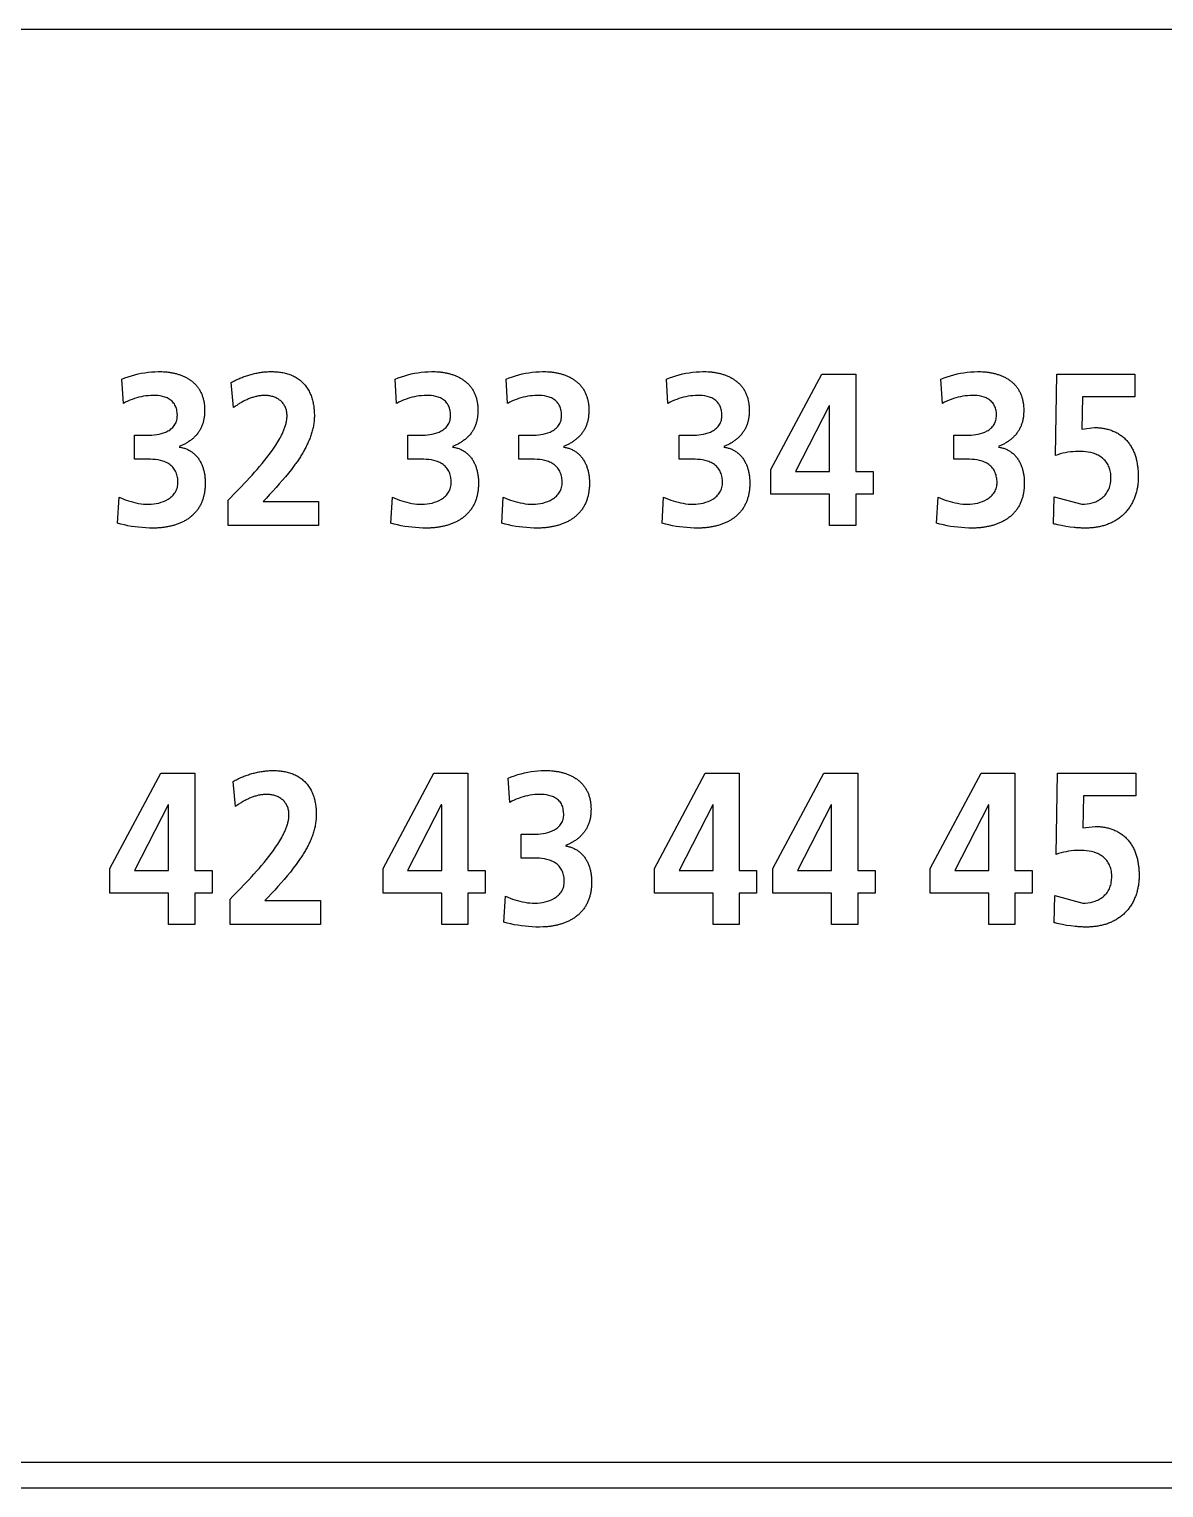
# Model space of a CAD drawing. Extents: x 147 to 432, y 261 to 358.
# Drawn here: x 291.88 to 305.38, y 318.83 to 336.18 of the extents above; entities that cross this region are included whole.
import ezdxf

# ---------------------------------------------------------------- set-up
doc = ezdxf.new("R2010")
doc.units = 0
doc.header["$MEASUREMENT"] = 0
doc.layers.get('0').update_dxf_attribs({"linetype": 'CONTINUOUS'})

msp = doc.modelspace()

# ---------------------------------------------------------------- linework, layer by layer
at = {"color": 7, "linetype": 'Continuous'}
for p, q in [((292.99683, 331.72496), (292.97822, 332.01383)), ((294.307, 331.67604), (294.2815, 331.97508)), ((296.24934, 331.72496), (296.23074, 332.01383)), ((297.56985, 331.72496), (297.55124, 332.01383)), ((299.47843, 331.72496), (299.45983, 332.01383)), ((300.7042, 330.93862), (301.3095, 332.07309)), ((301.3095, 332.07309), (301.71326, 332.07309)), ((301.71326, 332.07309), (301.71326, 330.91536)), ((302.74541, 331.72496), (302.72716, 332.01383)), ((304.09004, 331.10622), (304.10623, 332.07309)), ((304.10623, 332.07309), (305.03675, 332.07309)), ((305.03675, 332.07309), (305.03675, 331.80489)), ((304.4125, 331.80489), (304.40561, 331.42076)), ((305.03675, 331.80489), (304.4125, 331.80489)), ((301.39769, 331.69671), (300.99634, 330.91536)), ((301.40252, 331.69671), (301.39769, 331.69671)), ((301.40252, 330.91536), (301.40252, 331.69671)), ((304.40561, 331.42076), (304.55409, 331.43885)), ((293.13119, 331.0623), (293.13119, 331.346)), ((293.13119, 331.346), (293.27967, 331.346)), ((296.38405, 331.0623), (296.38405, 331.346)), ((296.38405, 331.346), (296.53253, 331.346)), ((297.70421, 331.0623), (297.70421, 331.346)), ((297.70421, 331.346), (297.85269, 331.346)), ((299.61279, 331.0623), (299.61279, 331.346)), ((299.61279, 331.346), (299.76127, 331.346)), ((302.88012, 331.0623), (302.88012, 331.346)), ((302.88012, 331.346), (303.0286, 331.346)), ((293.28897, 331.0623), (293.13119, 331.0623)), ((296.54149, 331.0623), (296.38405, 331.0623)), ((297.86199, 331.0623), (297.70421, 331.0623)), ((299.77057, 331.0623), (299.61279, 331.0623)), ((303.0379, 331.0623), (302.88012, 331.0623)), ((300.7042, 330.64716), (300.7042, 330.93862)), ((300.99634, 330.91536), (301.40252, 330.91536)), ((301.71326, 330.91536), (301.91963, 330.91536)), ((301.91963, 330.91536), (301.91963, 330.64716)), ((292.92724, 330.30179), (292.94584, 330.60858)), ((294.24464, 330.27337), (294.24464, 330.57499)), ((294.65978, 330.55707), (295.32089, 330.55707)), ((295.32089, 330.55707), (295.32089, 330.27337)), ((296.17975, 330.30179), (296.19836, 330.60858)), ((297.49991, 330.30179), (297.51852, 330.60858)), ((299.40884, 330.30179), (299.4271, 330.60858)), ((301.40252, 330.64716), (300.7042, 330.64716)), ((301.40252, 330.27337), (301.40252, 330.64716)), ((301.71326, 330.64716), (301.71326, 330.27337)), ((301.91963, 330.64716), (301.71326, 330.64716)), ((302.67582, 330.30179), (302.69443, 330.60858)), ((304.06695, 330.29404), (304.07384, 330.61633)), ((304.07384, 330.61633), (304.40561, 330.52607)), ((295.32089, 330.27337), (294.24464, 330.27337)), ((301.71326, 330.27337), (301.40252, 330.27337)), ((292.83698, 326.19317), (293.44262, 327.32764)), ((293.44262, 327.32764), (293.84639, 327.32764)), ((293.84639, 327.32764), (293.84639, 326.16992)), ((296.08708, 326.19317), (296.69273, 327.32764)), ((296.69273, 327.32764), (297.09615, 327.32764)), ((297.09615, 327.32764), (297.09615, 326.16992)), ((297.595, 326.97951), (297.57639, 327.26839)), ((299.31754, 326.19317), (299.92319, 327.32764)), ((299.92319, 327.32764), (300.32696, 327.32764)), ((300.32696, 327.32764), (300.32696, 326.16992)), ((300.72797, 326.19317), (301.33327, 327.32764)), ((301.33327, 327.32764), (301.73704, 327.32764)), ((301.73704, 327.32764), (301.73704, 326.16992)), ((302.599, 326.19317), (303.20465, 327.32764)), ((303.20465, 327.32764), (303.60807, 327.32764)), ((303.60807, 327.32764), (303.60807, 326.16992)), ((304.09968, 326.36078), (304.11622, 327.32764)), ((304.11622, 327.32764), (305.04639, 327.32764)), ((305.04639, 327.32764), (305.04639, 327.05944)), ((294.33008, 326.93059), (294.30424, 327.22963)), ((304.42249, 327.05944), (304.41525, 326.67531)), ((305.04639, 327.05944), (304.42249, 327.05944)), ((293.53082, 326.95127), (293.12946, 326.16992)), ((293.53564, 326.95127), (293.53082, 326.95127)), ((293.53564, 326.16992), (293.53564, 326.95127)), ((296.78058, 326.95127), (296.37922, 326.16992)), ((296.7854, 326.95127), (296.78058, 326.95127)), ((296.7854, 326.16992), (296.7854, 326.95127)), ((300.01139, 326.95127), (299.61003, 326.16992)), ((300.01587, 326.95127), (300.01139, 326.95127)), ((300.01587, 326.16992), (300.01587, 326.95127)), ((301.42146, 326.95127), (301.02011, 326.16992)), ((301.42629, 326.95127), (301.42146, 326.95127)), ((301.42629, 326.16992), (301.42629, 326.95127)), ((303.2925, 326.95127), (302.89114, 326.16992)), ((303.29732, 326.95127), (303.2925, 326.95127)), ((303.29732, 326.16992), (303.29732, 326.95127)), ((297.7297, 326.31685), (297.7297, 326.60055)), ((297.7297, 326.60055), (297.87818, 326.60055)), ((304.41525, 326.67531), (304.56374, 326.6934)), ((292.83698, 325.90172), (292.83698, 326.19317)), ((296.08708, 325.90172), (296.08708, 326.19317)), ((297.88749, 326.31685), (297.7297, 326.31685)), ((299.31754, 325.90172), (299.31754, 326.19317)), ((300.72797, 325.90172), (300.72797, 326.19317)), ((302.599, 325.90172), (302.599, 326.19317)), ((293.12946, 326.16992), (293.53564, 326.16992)), ((293.84639, 326.16992), (294.05275, 326.16992)), ((294.05275, 326.16992), (294.05275, 325.90172)), ((296.37922, 326.16992), (296.7854, 326.16992)), ((297.09615, 326.16992), (297.30285, 326.16992)), ((297.30285, 326.16992), (297.30285, 325.90172)), ((299.61003, 326.16992), (300.01587, 326.16992)), ((300.32696, 326.16992), (300.53332, 326.16992)), ((300.53332, 326.16992), (300.53332, 325.90172)), ((301.02011, 326.16992), (301.42629, 326.16992)), ((301.73704, 326.16992), (301.9434, 326.16992)), ((301.9434, 326.16992), (301.9434, 325.90172)), ((302.89114, 326.16992), (303.29732, 326.16992)), ((303.60807, 326.16992), (303.81477, 326.16992)), ((303.81477, 326.16992), (303.81477, 325.90172)), ((293.53564, 325.90172), (292.83698, 325.90172)), ((293.53564, 325.52792), (293.53564, 325.90172)), ((293.84639, 325.90172), (293.84639, 325.52792)), ((294.05275, 325.90172), (293.84639, 325.90172)), ((296.7854, 325.90172), (296.08708, 325.90172)), ((296.7854, 325.52792), (296.7854, 325.90172)), ((297.09615, 325.90172), (297.09615, 325.52792)), ((297.30285, 325.90172), (297.09615, 325.90172)), ((297.52541, 325.55635), (297.54401, 325.86313)), ((300.01587, 325.90172), (299.31754, 325.90172)), ((300.01587, 325.52792), (300.01587, 325.90172)), ((300.32696, 325.90172), (300.32696, 325.52792)), ((300.53332, 325.90172), (300.32696, 325.90172)), ((301.42629, 325.90172), (300.72797, 325.90172)), ((301.42629, 325.52792), (301.42629, 325.90172)), ((301.9434, 325.90172), (301.73704, 325.90172)), ((301.73704, 325.90172), (301.73704, 325.52792)), ((303.29732, 325.90172), (302.599, 325.90172)), ((303.29732, 325.52792), (303.29732, 325.90172)), ((303.81477, 325.90172), (303.60807, 325.90172)), ((303.60807, 325.90172), (303.60807, 325.52792)), ((304.0766, 325.54859), (304.08349, 325.87088)), ((304.08349, 325.87088), (304.41525, 325.78062)), ((294.26738, 325.52792), (294.26738, 325.82954)), ((294.68251, 325.81163), (295.34363, 325.81163)), ((295.34363, 325.81163), (295.34363, 325.52792)), ((293.84639, 325.52792), (293.53564, 325.52792)), ((295.34363, 325.52792), (294.26738, 325.52792)), ((297.09615, 325.52792), (296.7854, 325.52792)), ((300.32696, 325.52792), (300.01587, 325.52792)), ((301.73704, 325.52792), (301.42629, 325.52792)), ((303.60807, 325.52792), (303.29732, 325.52792)), ((311.80602, 319.12642), (257.50511, 319.12642)), ((257.50511, 318.8267), (311.80602, 318.8267))]:
    msp.add_line(p, q, dxfattribs=at)
msp.add_lwpolyline([(249.95553, 336.17723), (431.90553, 336.17723)], dxfattribs=at)
for points in [[(292.97822, 332.01383), (293.015741, 332.029279), (293.053858, 332.043198), (293.092489, 332.055616), (293.131562, 332.066567), (293.171011, 332.076075), (293.210358, 332.084087), (293.250379, 332.090792), (293.290607, 332.096117), (293.331832, 332.100143), (293.372329, 332.102717), (293.412887, 332.103997), (293.453463, 332.103714, -0.012408), (293.493983, 332.10154, -0.013231), (293.534332, 332.097275, -0.013445), (293.574399, 332.090865, -0.014447), (293.614046, 332.082241, -0.015793), (293.653241, 332.071197, -0.017305), (293.691479, 332.057638, -0.018999), (293.728633, 332.041342, -0.020962), (293.764366, 332.022135, -0.022912), (293.798274, 331.999869, -0.024739), (293.829911, 331.974481, -0.02618), (293.858789, 331.945999, -0.026947), (293.884487, 331.914617, -0.027055), (293.906628, 331.880637, -0.026082), (293.925047, 331.844496, -0.02487), (293.939677, 331.806667, -0.022672), (293.950653, 331.767614, -0.020672), (293.95821, 331.727754, -0.018554), (293.962619, 331.687428, -0.01648), (293.964196, 331.646883, -0.016177), (293.963177, 331.60631, -0.018462), (293.959354, 331.56592, -0.020763), (293.952379, 331.525956, -0.023122), (293.941926, 331.486759, -0.025118), (293.927749, 331.448753, -0.026386), (293.909728, 331.412413, -0.026912), (293.88793, 331.378207, -0.026793), (293.862139, 331.345973, -0.02467), (293.833674, 331.317072, -0.022364), (293.802613, 331.290978, -0.019883), (293.769458, 331.267595, -0.017287), (293.734655, 331.246744, -0.013999), (293.698612, 331.228104, -0.013788), (293.66277, 331.21199)], [(294.2815, 331.97508, -0.014042), (294.331673, 332.001512, -0.013954), (294.383251, 332.02509, -0.013889), (294.436059, 332.045764, -0.013947), (294.489935, 332.063468, -0.014119), (294.544719, 332.078124, -0.014406), (294.600249, 332.089634, -0.014815), (294.656356, 332.097883, -0.015115), (294.712242, 332.102705, -0.016211), (294.768931, 332.104055, -0.018525), (294.825576, 332.101491, -0.021445), (294.881833, 332.094413, -0.024598), (294.937197, 332.082199, -0.027951), (294.990969, 332.06425, -0.031383), (295.042228, 332.040058, -0.034238), (295.089877, 332.009375, -0.03556), (295.132782, 331.972352, -0.03535), (295.169986, 331.929603, -0.033703), (295.200937, 331.882127, -0.030529), (295.225561, 331.831071, -0.027162), (295.244143, 331.777511, -0.023586), (295.25719, 331.722341, -0.019453), (295.265452, 331.666242, -0.018592), (295.269492, 331.609683, -0.019077), (295.269266, 331.552979, -0.019874), (295.264632, 331.496458, -0.020678), (295.255428, 331.440513, -0.018641), (295.241835, 331.385466, -0.016311), (295.22443, 331.33149, -0.014628), (295.203726, 331.278692, -0.013072), (295.180131, 331.227121, -0.01159), (295.154024, 331.176776, -0.010139), (295.125752, 331.127609, -0.008926), (295.095631, 331.079553, -0.007785), (295.064058, 331.032731, -0.006831), (295.03099, 330.986652), (294.996755, 330.941433), (294.961529, 330.89698), (294.925469, 330.853202), (294.888715, 330.810004), (294.851391, 330.767297), (294.813604, 330.725), (294.77548, 330.683006), (294.73718, 330.641173), (294.698818, 330.599395), (294.65978, 330.55707)], [(296.23074, 332.01383), (296.268261, 332.02928), (296.306378, 332.043198), (296.34501, 332.055617), (296.384083, 332.066568), (296.423532, 332.076076), (296.462873, 332.084088), (296.502894, 332.090793), (296.543122, 332.096118), (296.584343, 332.100143), (296.62484, 332.102717), (296.665398, 332.103997), (296.705975, 332.103714, -0.012407), (296.746493, 332.10154, -0.013231), (296.786843, 332.097275, -0.013445), (296.826909, 332.090866, -0.014446), (296.866557, 332.082241, -0.015793), (296.905753, 332.071198, -0.017304), (296.943992, 332.057638, -0.018998), (296.981146, 332.041342, -0.020961), (297.016879, 332.022136, -0.022912), (297.050788, 331.999871, -0.024738), (297.082425, 331.974483, -0.026179), (297.111303, 331.946002, -0.026947), (297.137003, 331.91462, -0.027056), (297.159145, 331.88064, -0.026082), (297.177565, 331.844499, -0.02487), (297.192195, 331.806671, -0.022673), (297.203172, 331.767618, -0.020673), (297.210729, 331.727758, -0.018554), (297.215139, 331.687431, -0.016481), (297.216716, 331.646887, -0.016177), (297.215697, 331.606314, -0.018462), (297.211874, 331.565924, -0.020763), (297.2049, 331.525959, -0.023122), (297.194447, 331.486762, -0.025118), (297.18027, 331.448756, -0.026387), (297.162249, 331.412416, -0.026913), (297.14045, 331.378209, -0.026795), (297.114658, 331.345974, -0.02467), (297.086193, 331.317073, -0.022365), (297.055131, 331.290979, -0.019883), (297.021975, 331.267596, -0.017287), (296.987171, 331.246746, -0.013999), (296.951129, 331.228106, -0.01379), (296.91528, 331.21199)], [(297.55124, 332.01383), (297.588766, 332.029281), (297.626887, 332.043201), (297.665523, 332.05562), (297.7046, 332.066571), (297.744054, 332.07608), (297.78338, 332.084088), (297.823406, 332.090793), (297.863638, 332.096119), (297.904852, 332.100143), (297.945353, 332.102717), (297.985916, 332.103997), (298.026497, 332.103714, -0.012404), (298.067003, 332.10154, -0.013233), (298.107357, 332.097275, -0.013447), (298.147428, 332.090864, -0.014449), (298.18708, 332.082238, -0.015789), (298.226263, 332.071197, -0.017307), (298.264506, 332.057635, -0.019002), (298.301663, 332.041337, -0.020965), (298.3374, 332.022127, -0.022916), (298.371311, 331.999857, -0.024743), (298.40295, 331.974465, -0.026183), (298.431829, 331.945977, -0.026951), (298.457528, 331.914589, -0.027057), (298.479668, 331.880603, -0.026085), (298.498085, 331.844456, -0.024871), (298.512712, 331.806621, -0.02267), (298.523685, 331.767562, -0.020668), (298.531239, 331.727698, -0.018556), (298.535644, 331.687366, -0.01649), (298.537216, 331.646817, -0.016205), (298.53619, 331.606239, -0.018509), (298.532352, 331.565846, -0.020811), (298.525355, 331.525881, -0.02316), (298.514873, 331.486687, -0.025146), (298.500663, 331.448689, -0.026397), (298.482606, 331.412362, -0.026903), (298.460774, 331.378171, -0.026745), (298.434975, 331.345981, -0.024633), (298.406489, 331.317095, -0.022324), (298.375411, 331.291013, -0.019843), (298.342245, 331.267638, -0.017253), (298.307434, 331.246791, -0.013972), (298.271386, 331.228151, -0.013792), (298.23544, 331.21199)], [(299.45983, 332.01383), (299.497357, 332.029282), (299.535479, 332.043202), (299.574116, 332.055622), (299.613195, 332.066573), (299.65265, 332.076083), (299.691966, 332.084088), (299.731993, 332.090794), (299.772226, 332.096119), (299.813433, 332.100143), (299.853936, 332.102717), (299.8945, 332.103997), (299.935082, 332.103714, -0.012402), (299.975583, 332.10154, -0.013233), (300.015938, 332.097274, -0.013447), (300.05601, 332.090863, -0.01445), (300.095664, 332.082237, -0.015788), (300.134844, 332.071197, -0.017308), (300.173088, 332.057634, -0.019002), (300.210246, 332.041335, -0.020966), (300.245984, 332.022125, -0.022917), (300.279896, 331.999853, -0.024744), (300.311535, 331.97446, -0.026184), (300.340415, 331.945971, -0.026952), (300.366114, 331.914581, -0.027058), (300.388254, 331.880593, -0.026085), (300.40667, 331.844444, -0.02487), (300.421297, 331.806608, -0.022672), (300.432269, 331.767547, -0.020672), (300.439821, 331.727681, -0.018552), (300.444225, 331.687347, -0.016479), (300.445796, 331.646797, -0.016185), (300.444771, 331.606218, -0.018474), (300.44094, 331.565823, -0.02078), (300.433955, 331.525855, -0.023143), (300.423488, 331.486655, -0.025143), (300.409293, 331.448649, -0.026411), (300.391251, 331.412313, -0.026933), (300.36943, 331.378115, -0.02674), (300.343687, 331.345976, -0.024684), (300.315205, 331.317084, -0.022373), (300.284127, 331.291001, -0.019886), (300.250954, 331.267632, -0.017288), (300.216135, 331.246797, -0.013997), (300.180077, 331.228173, -0.013852), (300.14402, 331.21199)], [(302.72716, 332.01383), (302.764685, 332.029281), (302.802806, 332.043201), (302.841442, 332.05562), (302.880519, 332.066572), (302.919972, 332.076081), (302.959295, 332.084088), (302.99932, 332.090794), (303.039553, 332.096119), (303.080763, 332.100143), (303.121264, 332.102717), (303.161827, 332.103997), (303.202407, 332.103714, -0.012404), (303.242913, 332.10154, -0.013232), (303.283267, 332.097275, -0.013447), (303.323337, 332.090864, -0.014449), (303.362989, 332.082238, -0.015789), (303.402173, 332.071197, -0.017307), (303.440416, 332.057635, -0.019002), (303.477573, 332.041337, -0.020965), (303.513309, 332.022127, -0.022916), (303.54722, 331.999858, -0.024742), (303.578859, 331.974465, -0.026183), (303.607738, 331.945978, -0.026951), (303.633437, 331.91459, -0.027057), (303.655577, 331.880605, -0.026085), (303.673994, 331.844458, -0.024871), (303.688621, 331.806624, -0.02267), (303.699595, 331.767565, -0.020669), (303.707148, 331.7277, -0.018556), (303.711554, 331.687369, -0.01649), (303.713126, 331.64682, -0.016205), (303.7121, 331.606242, -0.018509), (303.708263, 331.56585, -0.020811), (303.701266, 331.525885, -0.02316), (303.690785, 331.486691, -0.025146), (303.676574, 331.448693, -0.026397), (303.658518, 331.412365, -0.026903), (303.636686, 331.378175, -0.026748), (303.610885, 331.345981, -0.024633), (303.582399, 331.317095, -0.022324), (303.551322, 331.291013, -0.019843), (303.518155, 331.267638, -0.017253), (303.483344, 331.246791, -0.013972), (303.447297, 331.228151, -0.013792), (303.41135, 331.21199)], [(293.27967, 331.346), (293.308136, 331.346406), (293.336569, 331.347924), (293.364927, 331.350519), (293.393148, 331.354306), (293.421148, 331.359467), (293.448816, 331.366185), (293.476001, 331.374645), (293.502488, 331.385078), (293.527988, 331.397731, 0.026769), (293.5521, 331.412854, 0.030762), (293.574315, 331.43064, 0.034376), (293.594022, 331.451167, 0.037674), (293.610702, 331.474492, 0.037545), (293.623594, 331.499852, 0.036467), (293.632587, 331.52685, 0.034032), (293.637679, 331.554837, 0.026586), (293.63934, 331.5832), (293.638237, 331.611649), (293.634413, 331.639855, 0.028641), (293.627646, 331.667502, 0.033665), (293.617486, 331.694081, 0.03682), (293.603699, 331.718968, 0.037987), (293.58634, 331.741509, 0.037379), (293.565773, 331.761166, 0.033897), (293.543084, 331.777377, 0.030482), (293.517994, 331.790809, 0.026383), (293.491539, 331.801309), (293.464182, 331.80918), (293.436261, 331.814746), (293.408012, 331.818293), (293.379595, 331.820059), (293.351122, 331.820337), (293.322871, 331.819392), (293.29447, 331.817342), (293.266172, 331.814185), (293.238018, 331.809921), (293.210473, 331.804658), (293.182729, 331.798248), (293.15525, 331.790786), (293.128071, 331.782296), (293.101532, 331.772919), (293.075044, 331.762468), (293.048948, 331.751076), (293.023265, 331.73878), (292.998019, 331.725608)], [(294.24464, 330.57499), (294.276174, 330.608031), (294.307882, 330.640906), (294.339768, 330.673607), (294.371678, 330.706286), (294.403455, 330.739093), (294.435043, 330.772082), (294.466421, 330.805271), (294.497562, 330.838683), (294.528431, 330.872346), (294.558988, 330.906292), (294.589193, 330.940552), (294.619003, 330.975155), (294.648374, 331.010133), (294.677257, 331.045514), (294.705586, 331.08134), (294.733289, 331.117652), (294.760288, 331.154489), (294.78647, 331.191909), (294.8117, 331.229978), (294.835834, 331.268754), (294.858658, 331.308316, 0.010684), (294.879896, 331.348746, 0.012622), (294.899236, 331.390101, 0.01618), (294.916159, 331.432483, 0.019786), (294.929995, 331.475986, 0.024914), (294.939956, 331.520616, 0.032011), (294.944786, 331.566031, 0.039207), (294.943113, 331.611627, 0.04604), (294.933736, 331.656263, 0.051994), (294.915817, 331.698186, 0.052556), (294.890117, 331.734629, 0.051221), (294.856693, 331.765641, 0.046161), (294.81788, 331.789595, 0.041672), (294.774644, 331.806735, 0.036752), (294.730123, 331.81675, 0.033814), (294.684626, 331.820358, 0.027189), (294.63989, 331.818436, 0.024058), (294.594704, 331.811894, 0.02191), (294.550313, 331.801208, 0.019425), (294.50695, 331.786897, 0.017117), (294.464746, 331.769458, 0.015045), (294.423747, 331.749344, 0.013215), (294.383947, 331.726948, 0.011596), (294.345307, 331.702602, 0.010799), (294.307, 331.67604)], [(296.53253, 331.346), (296.56099, 331.346405), (296.589417, 331.347924), (296.617769, 331.35052), (296.645984, 331.354308), (296.673978, 331.359472), (296.701637, 331.366196), (296.728814, 331.374664), (296.75529, 331.385109), (296.780774, 331.397779, 0.026838), (296.804865, 331.412925, 0.030832), (296.827053, 331.430735, 0.034428), (296.846723, 331.451289, 0.037472), (296.863274, 331.474496, 0.037523), (296.876142, 331.499862, 0.036414), (296.885115, 331.52686, 0.033955), (296.890194, 331.554844, 0.026535), (296.89185, 331.5832), (296.890747, 331.611643), (296.886926, 331.639844, 0.028636), (296.880161, 331.667485, 0.033653), (296.870006, 331.69406, 0.036809), (296.856225, 331.718944, 0.037978), (296.838874, 331.741482, 0.037375), (296.818316, 331.76114, 0.033945), (296.795598, 331.777375, 0.030477), (296.770514, 331.790806, 0.02638), (296.744064, 331.801305), (296.716714, 331.809176), (296.688799, 331.814742), (296.660556, 331.81829), (296.632145, 331.820058), (296.603678, 331.820337), (296.575388, 331.819392), (296.546994, 331.817342), (296.518701, 331.814187), (296.490553, 331.809925), (296.462985, 331.804658), (296.435247, 331.79825), (296.407773, 331.790789), (296.3806, 331.782302), (296.354042, 331.772919), (296.32756, 331.76247), (296.301469, 331.751081), (296.275791, 331.738788), (296.25055, 331.725619)], [(297.85269, 331.346), (297.881156, 331.346406), (297.909589, 331.347924), (297.937948, 331.35052), (297.966169, 331.354306), (297.994169, 331.359468), (298.021836, 331.366187), (298.049022, 331.374647), (298.075509, 331.38508), (298.101008, 331.397733, 0.026769), (298.12512, 331.412857, 0.030762), (298.147336, 331.430643, 0.034375), (298.167042, 331.45117, 0.037668), (298.183721, 331.474492, 0.037545), (298.196613, 331.499852, 0.036468), (298.205607, 331.52685, 0.034034), (298.210699, 331.554837, 0.026587), (298.21236, 331.5832), (298.211257, 331.611649), (298.207433, 331.639855, 0.028641), (298.200666, 331.667503, 0.033665), (298.190506, 331.694082, 0.036821), (298.176718, 331.718969, 0.037987), (298.159359, 331.741509, 0.037379), (298.138792, 331.761166, 0.033896), (298.116104, 331.777377, 0.030482), (298.091014, 331.790809, 0.026383), (298.064558, 331.801309), (298.037201, 331.80918), (298.009281, 331.814746), (297.981031, 331.818293), (297.952614, 331.820059), (297.924141, 331.820338), (297.895806, 331.819392), (297.867405, 331.817345), (297.839106, 331.814193), (297.810952, 331.809933), (297.783342, 331.804658), (297.755599, 331.798245), (297.728121, 331.790776), (297.700944, 331.782277), (297.674485, 331.772919), (297.648001, 331.762459), (297.621909, 331.751058), (297.596229, 331.738755), (297.570985, 331.725579)], [(299.76127, 331.346), (299.789736, 331.346406), (299.818169, 331.347924), (299.846527, 331.350519), (299.874748, 331.354306), (299.902748, 331.359467), (299.930416, 331.366185), (299.957601, 331.374645), (299.984088, 331.385078), (300.009588, 331.397731, 0.026769), (300.0337, 331.412854, 0.030762), (300.055915, 331.43064, 0.034376), (300.075622, 331.451167, 0.037674), (300.092302, 331.474492, 0.037545), (300.105194, 331.499852, 0.036467), (300.114187, 331.52685, 0.034032), (300.119279, 331.554837, 0.026586), (300.12094, 331.5832), (300.119837, 331.611649), (300.116013, 331.639855, 0.028641), (300.109246, 331.667502, 0.033664), (300.099086, 331.694081, 0.03682), (300.085299, 331.718968, 0.037987), (300.06794, 331.741509, 0.037379), (300.047374, 331.761166, 0.033897), (300.024685, 331.777377, 0.030483), (299.999596, 331.79081, 0.026384), (299.97314, 331.80131), (299.945783, 331.809181), (299.917863, 331.814746), (299.889614, 331.818293), (299.861196, 331.820059), (299.832724, 331.820337), (299.804478, 331.819392), (299.776078, 331.817342), (299.747779, 331.814185), (299.719626, 331.809922), (299.692075, 331.804658), (299.664331, 331.798248), (299.636852, 331.790786), (299.609673, 331.782296), (299.583132, 331.772919), (299.556645, 331.762468), (299.530548, 331.751076), (299.504865, 331.73878), (299.479619, 331.725608)], [(303.0286, 331.346), (303.057074, 331.346406), (303.085514, 331.347925), (303.11388, 331.350522), (303.142109, 331.354311), (303.170116, 331.359475), (303.19779, 331.366198), (303.224982, 331.374663), (303.251475, 331.385102), (303.276978, 331.397764, 0.026786), (303.301092, 331.412898, 0.030783), (303.323308, 331.430696, 0.034395), (303.343011, 331.451237, 0.037561), (303.359634, 331.474495, 0.037555), (303.372529, 331.499863, 0.036475), (303.381522, 331.526868, 0.034037), (303.386612, 331.554864, 0.026556), (303.38827, 331.5832), (303.387167, 331.611657), (303.38334, 331.63987, 0.028652), (303.376569, 331.667524, 0.033676), (303.366403, 331.694109, 0.036834), (303.352608, 331.719, 0.037997), (303.335239, 331.741543, 0.037384), (303.314662, 331.7612, 0.033834), (303.292012, 331.777379, 0.03049), (303.266915, 331.790814, 0.026389), (303.240452, 331.801316), (303.213087, 331.809187), (303.185159, 331.814752), (303.156901, 331.818297), (303.128477, 331.82006), (303.099996, 331.820337), (303.071713, 331.819392), (303.043305, 331.817346), (303.014997, 331.814197), (302.986835, 331.809943), (302.95913, 331.804658), (302.931378, 331.798252), (302.90389, 331.790794), (302.876702, 331.782306), (302.850121, 331.772919), (302.823626, 331.762467), (302.797522, 331.751073), (302.771832, 331.738773), (302.74658, 331.725598)], [(304.55409, 331.43885, -0.020172), (304.604321, 331.436917, -0.020092), (304.654246, 331.430965, -0.021737), (304.703495, 331.42087, -0.02346), (304.751629, 331.406371, -0.025255), (304.798122, 331.387259, -0.027029), (304.842365, 331.363405, -0.028232), (304.883698, 331.334806, -0.029088), (304.921482, 331.301663, -0.028637), (304.955199, 331.264387, -0.027633), (304.984494, 331.223546, -0.025752), (305.009278, 331.179812, -0.023593), (305.029623, 331.133843, -0.021266), (305.045773, 331.086231, -0.018836), (305.05805, 331.037483, -0.016302), (305.066877, 330.987984, -0.014573), (305.072661, 330.938033, -0.013901), (305.075593, 330.887837, -0.013329), (305.075793, 330.837549, -0.015222), (305.073154, 330.787328, -0.017746), (305.067211, 330.737406, -0.018696), (305.057633, 330.688052, -0.019405), (305.044327, 330.639566, -0.020537), (305.027199, 330.592296, -0.021761), (305.006138, 330.546647, -0.022624), (304.981114, 330.503045, -0.023431), (304.952182, 330.461933, -0.02386), (304.919499, 330.423736, -0.024017), (304.883305, 330.38885, -0.023768), (304.843948, 330.357574, -0.023116), (304.801828, 330.330131, -0.022212), (304.757395, 330.30661, -0.020986), (304.711096, 330.287018, -0.019645), (304.663356, 330.271246, -0.018263), (304.61456, 330.259138, -0.017163), (304.564099, 330.250352, -0.015461), (304.514099, 330.244974, -0.014083), (304.463867, 330.242557, -0.012449), (304.413581, 330.242822, -0.009851), (304.363356, 330.245305, -0.008525), (304.313254, 330.249627), (304.263635, 330.255523), (304.213898, 330.262944), (304.164398, 330.271813), (304.115188, 330.282172, -0.008894), (304.06695, 330.29404)], [(293.66277, 331.20682, -0.029955), (293.704925, 331.198124, -0.03018), (293.74576, 331.18445, -0.033019), (293.784537, 331.16575, -0.033753), (293.820374, 331.142096, -0.033429), (293.852789, 331.113763, -0.032046), (293.88122, 331.081432, -0.030247), (293.905869, 331.045148, -0.026972), (293.925845, 331.006999, -0.02435), (293.941808, 330.967, -0.021916), (293.954012, 330.925697, -0.019828), (293.962784, 330.883266, -0.01812), (293.968286, 330.840544, -0.016254), (293.97083, 330.797553, -0.014489), (293.970745, 330.75448, -0.015706), (293.968071, 330.711488, -0.017203), (293.962576, 330.668767, -0.018794), (293.954024, 330.626546, -0.020639), (293.942176, 330.585132, -0.022582), (293.926799, 330.544904, -0.023623), (293.907767, 330.506266, -0.024682), (293.885103, 330.469646, -0.024792), (293.858914, 330.435456, -0.02445), (293.829493, 330.404004, -0.023558), (293.79718, 330.375531, -0.022216), (293.762283, 330.350043, -0.020628), (293.72545, 330.327714, -0.018916), (293.686968, 330.308362, -0.017348), (293.647184, 330.291848, -0.015856), (293.606391, 330.278009, -0.014528), (293.564833, 330.266668, -0.013347), (293.522707, 330.257661, -0.012447), (293.480172, 330.250829, -0.011897), (293.437355, 330.246075, -0.011132), (293.394363, 330.243305), (293.35167, 330.24236), (293.308635, 330.242978), (293.264734, 330.244821), (293.221753, 330.247758), (293.17886, 330.251792), (293.136086, 330.256934), (293.093466, 330.263227), (293.051046, 330.270747), (293.008889, 330.279622), (292.967085, 330.290032), (292.92724, 330.30179)], [(292.94584, 330.60858), (292.973734, 330.596727), (293.001928, 330.585603), (293.030415, 330.575256), (293.059192, 330.565745), (293.088247, 330.557122), (293.117566, 330.549444), (293.147129, 330.542766), (293.17691, 330.537142), (293.207496, 330.532536), (293.237618, 330.529196), (293.267386, 330.527059), (293.297677, 330.526074), (293.327973, 330.526758), (293.358156, 330.529443), (293.388088, 330.534169), (293.417664, 330.540779), (293.446754, 330.549267), (293.475201, 330.559707), (293.502807, 330.572201), (293.529306, 330.586892, 0.02434), (293.554351, 330.603939, 0.02766), (293.577492, 330.62349, 0.031176), (293.598029, 330.645458, 0.034397), (293.615623, 330.670102, 0.036725), (293.62955, 330.696996, 0.037989), (293.639323, 330.725666, 0.035823), (293.644671, 330.755452, 0.02675), (293.646268, 330.785707, 0.022935), (293.644922, 330.815979, 0.021792), (293.640879, 330.846007, 0.025023), (293.634101, 330.875542, 0.030359), (293.6241, 330.904132, 0.033173), (293.610552, 330.931221, 0.035031), (293.593427, 330.9562, 0.035272), (293.572975, 330.978535, 0.032947), (293.549661, 330.997869, 0.029852), (293.5241, 331.014124, 0.025885), (293.496887, 331.02744, 0.022165), (293.468519, 331.038085), (293.439375, 331.046384), (293.409722, 331.052637), (293.379752, 331.057118), (293.349204, 331.06014), (293.31894, 331.06186), (293.28897, 331.0623)], [(296.91528, 331.20682, -0.029954), (296.957435, 331.198124, -0.030179), (296.99827, 331.184449, -0.033017), (297.037048, 331.16575, -0.033752), (297.072886, 331.142096, -0.033427), (297.105302, 331.113763, -0.032045), (297.133734, 331.081432, -0.030247), (297.158385, 331.045149, -0.026972), (297.178361, 331.006999, -0.024351), (297.194326, 330.967001, -0.021916), (297.20653, 330.925697, -0.01983), (297.215304, 330.883266, -0.018122), (297.220806, 330.840544, -0.016256), (297.22335, 330.797552, -0.01449), (297.223265, 330.754479, -0.015706), (297.220591, 330.711486, -0.017203), (297.215096, 330.668766, -0.018794), (297.206544, 330.626544, -0.020639), (297.194695, 330.58513, -0.022583), (297.179318, 330.544902, -0.023623), (297.160286, 330.506263, -0.024682), (297.137621, 330.469643, -0.024792), (297.111432, 330.435453, -0.02445), (297.08201, 330.404001, -0.023558), (297.049697, 330.375528, -0.022214), (297.014803, 330.350043, -0.020628), (296.97797, 330.327714, -0.018916), (296.939488, 330.308362, -0.017348), (296.899703, 330.291847, -0.015856), (296.85891, 330.278008, -0.014528), (296.817351, 330.266668, -0.013347), (296.775225, 330.25766, -0.012447), (296.732689, 330.250829, -0.011897), (296.689873, 330.246075, -0.011132), (296.64688, 330.243305), (296.60419, 330.24236), (296.561153, 330.242978), (296.51725, 330.244821), (296.474267, 330.247758), (296.431374, 330.251792), (296.3886, 330.256934), (296.34598, 330.263226), (296.303559, 330.270747), (296.261402, 330.279621), (296.219598, 330.290031), (296.17975, 330.30179)], [(296.19836, 330.60858), (296.226264, 330.596722), (296.254468, 330.585594), (296.282966, 330.575243), (296.311754, 330.565729), (296.340821, 330.557104), (296.370152, 330.549426), (296.399726, 330.542748), (296.429519, 330.537125), (296.460012, 330.532535), (296.490146, 330.529194), (296.519896, 330.527059), (296.550198, 330.526074), (296.580506, 330.526759), (296.6107, 330.529446), (296.640644, 330.534171), (296.670232, 330.540779), (296.699335, 330.549262), (296.727797, 330.559695), (296.75542, 330.572179), (296.781939, 330.586858, 0.0243), (296.807008, 330.603889, 0.027623), (296.830177, 330.623425, 0.031263), (296.850813, 330.645458, 0.034403), (296.868431, 330.670098, 0.036755), (296.882382, 330.696993, 0.038041), (296.892173, 330.725669, 0.035885), (296.89753, 330.755465, 0.026802), (296.899128, 330.785731, 0.022989), (296.897776, 330.816014, 0.021843), (296.89372, 330.846052, 0.02508), (296.88692, 330.875594, 0.030411), (296.876891, 330.904186, 0.033202), (296.863311, 330.931271, 0.035032), (296.846153, 330.956242, 0.035246), (296.825671, 330.978564, 0.032902), (296.802331, 330.997885, 0.029799), (296.77675, 331.014129, 0.025837), (296.74952, 331.027437, 0.022126), (296.721139, 331.038078), (296.691982, 331.046376), (296.662318, 331.05263), (296.632336, 331.057112), (296.601731, 331.06014), (296.571456, 331.06186), (296.54149, 331.0623)], [(298.23544, 331.20682, -0.029896), (298.277612, 331.198138, -0.030111), (298.318469, 331.184486, -0.03297), (298.357276, 331.165816, -0.033856), (298.393274, 331.142096, -0.033429), (298.425716, 331.113772, -0.032064), (298.454173, 331.081446, -0.030287), (298.478856, 331.045147, -0.027), (298.498849, 331.006991, -0.024376), (298.514824, 330.966982, -0.021937), (298.527035, 330.925666, -0.019829), (298.535804, 330.883259, -0.018133), (298.541308, 330.840524, -0.016262), (298.543851, 330.797519, -0.014494), (298.543764, 330.754432, -0.015713), (298.541085, 330.711426, -0.017211), (298.535584, 330.668693, -0.018804), (298.527023, 330.626459, -0.02065), (298.515163, 330.585034, -0.022594), (298.499772, 330.544797, -0.023634), (298.480724, 330.506151, -0.024694), (298.45804, 330.469526, -0.024798), (298.431831, 330.435335, -0.024457), (298.402389, 330.403883, -0.023559), (298.370054, 330.375414, -0.022116), (298.335303, 330.350043, -0.020634), (298.298458, 330.327707, -0.018921), (298.259963, 330.308351, -0.017352), (298.220165, 330.291833, -0.015859), (298.179358, 330.277992, -0.014531), (298.137785, 330.266652, -0.013349), (298.095645, 330.257646, -0.01245), (298.053095, 330.250816, -0.0119), (298.010265, 330.246065, -0.011132), (297.967258, 330.2433), (297.92469, 330.24236), (297.881655, 330.242978), (297.837752, 330.244821), (297.794756, 330.247758), (297.751849, 330.251793), (297.709061, 330.256935), (297.666427, 330.263225), (297.623992, 330.27074), (297.581818, 330.279604), (297.539995, 330.289994), (297.49991, 330.30179)], [(297.51852, 330.60858), (297.54643, 330.596752), (297.574636, 330.585646), (297.603133, 330.575309), (297.631917, 330.565801), (297.660977, 330.557177), (297.6903, 330.549493), (297.719866, 330.542805), (297.749651, 330.53717), (297.780389, 330.532533), (297.810516, 330.529189), (297.84015, 330.527059), (297.870447, 330.526074), (297.900748, 330.52676), (297.930937, 330.529443), (297.960876, 330.53416), (297.990459, 330.540758), (298.019559, 330.549232), (298.048017, 330.559657), (298.075636, 330.572135), (298.10215, 330.58681, 0.024326), (298.127213, 330.60384, 0.027649), (298.150374, 330.623376, 0.031347), (298.171039, 330.645458, 0.034413), (298.188639, 330.670104, 0.036743), (298.202571, 330.697002, 0.038001), (298.212346, 330.725676, 0.03583), (298.217693, 330.755468, 0.026766), (298.219287, 330.785729, 0.022967), (298.217936, 330.816005, 0.021836), (298.213883, 330.846037, 0.025068), (298.207088, 330.875574, 0.030389), (298.197066, 330.904162, 0.03318), (298.183495, 330.931245, 0.035014), (298.166349, 330.956217, 0.035233), (298.145879, 330.978543, 0.032901), (298.122553, 330.997869, 0.029808), (298.096983, 331.01412, 0.025852), (298.069763, 331.027436, 0.022145), (298.041391, 331.038082), (298.012242, 331.046385), (297.982584, 331.052641), (297.952609, 331.057123), (297.922139, 331.06014), (297.89187, 331.061861), (297.86199, 331.0623)], [(300.14402, 331.20682, -0.02989), (300.186184, 331.19814, -0.030105), (300.227035, 331.184492, -0.032963), (300.265837, 331.165827, -0.033873), (300.301854, 331.142096, -0.033424), (300.334291, 331.113778, -0.032059), (300.362744, 331.081458, -0.030295), (300.387434, 331.04515, -0.026996), (300.407424, 331.007001, -0.024373), (300.423398, 330.967, -0.021935), (300.435608, 330.925692, -0.01984), (300.444383, 330.883263, -0.01813), (300.449887, 330.840535, -0.016259), (300.45243, 330.797537, -0.014491), (300.452345, 330.754458, -0.015709), (300.449669, 330.71146, -0.017206), (300.444171, 330.668733, -0.018798), (300.435615, 330.626506, -0.020644), (300.423761, 330.585088, -0.022587), (300.408378, 330.544855, -0.023628), (300.38934, 330.506213, -0.024687), (300.366667, 330.46959, -0.024795), (300.340469, 330.4354, -0.024453), (300.311039, 330.403948, -0.023559), (300.278716, 330.375476, -0.02217), (300.243888, 330.350043, -0.020631), (300.20705, 330.32771, -0.018919), (300.168562, 330.308356, -0.017351), (300.128771, 330.29184, -0.015858), (300.087972, 330.278, -0.01453), (300.046407, 330.26666, -0.013348), (300.004275, 330.257653, -0.012448), (299.961733, 330.250823, -0.011899), (299.91891, 330.24607, -0.011132), (299.875911, 330.243302), (299.83328, 330.24236), (299.790243, 330.242978), (299.74634, 330.244821), (299.703351, 330.247758), (299.660452, 330.251794), (299.617672, 330.256937), (299.575046, 330.26323), (299.53262, 330.270753), (299.490457, 330.279629), (299.448647, 330.290042), (299.40884, 330.30179)], [(299.4271, 330.60858), (299.455012, 330.596751), (299.483219, 330.585645), (299.511717, 330.575307), (299.540503, 330.565799), (299.569565, 330.557175), (299.598889, 330.549491), (299.628457, 330.542803), (299.658243, 330.537168), (299.688973, 330.532533), (299.719102, 330.529189), (299.748738, 330.527059), (299.779035, 330.526074), (299.809338, 330.52676), (299.839529, 330.529444), (299.869469, 330.534161), (299.899054, 330.540761), (299.928154, 330.549236), (299.956614, 330.559663), (299.984233, 330.572143), (300.010748, 330.58682, 0.02433), (300.035811, 330.603853, 0.027653), (300.058971, 330.623392, 0.031325), (300.079619, 330.645458, 0.034414), (300.09722, 330.670105, 0.036744), (300.111152, 330.697005, 0.038006), (300.120927, 330.725681, 0.03583), (300.126274, 330.755474, 0.02675), (300.127868, 330.785736, 0.022939), (300.126519, 330.816015, 0.021796), (300.122472, 330.846049, 0.025037), (300.115687, 330.87559, 0.030373), (300.105678, 330.904184, 0.033186), (300.09212, 330.931275, 0.035039), (300.074984, 330.956255, 0.03528), (300.05452, 330.978588, 0.032947), (300.031194, 330.997918, 0.029847), (300.005622, 331.014168, 0.025879), (299.978398, 331.027478, 0.022158), (299.950021, 331.038117), (299.920868, 331.046411), (299.891207, 331.052658), (299.861229, 331.057133), (299.830804, 331.06014), (299.800533, 331.06186), (299.77057, 331.0623)], [(303.41135, 331.20682, -0.029896), (303.453522, 331.198138, -0.030111), (303.494379, 331.184486, -0.03297), (303.533186, 331.165816, -0.033855), (303.569184, 331.142096, -0.03343), (303.601626, 331.113772, -0.032064), (303.630083, 331.081446, -0.030287), (303.654766, 331.045147, -0.027), (303.674759, 331.006991, -0.024376), (303.690734, 330.966982, -0.021937), (303.702945, 330.925666, -0.019829), (303.711714, 330.883259, -0.018133), (303.717218, 330.840524, -0.016262), (303.719761, 330.797519, -0.014494), (303.719674, 330.754432, -0.015712), (303.716995, 330.711426, -0.017211), (303.711494, 330.668692, -0.018803), (303.702933, 330.626458, -0.02065), (303.691074, 330.585034, -0.022594), (303.675683, 330.544796, -0.023634), (303.656635, 330.50615, -0.024694), (303.633952, 330.469525, -0.024798), (303.607743, 330.435333, -0.024457), (303.578301, 330.403882, -0.02356), (303.545966, 330.375413, -0.022115), (303.511216, 330.350043, -0.020635), (303.474372, 330.327707, -0.018921), (303.435877, 330.308351, -0.017353), (303.396079, 330.291833, -0.015859), (303.355271, 330.277992, -0.014531), (303.313699, 330.266652, -0.013349), (303.271558, 330.257646, -0.01245), (303.229009, 330.250816, -0.011899), (303.186178, 330.246066, -0.011132), (303.143172, 330.2433), (303.1006, 330.24236), (303.057565, 330.242978), (303.013662, 330.244821), (302.970666, 330.247758), (302.927759, 330.251793), (302.884971, 330.256935), (302.842337, 330.263225), (302.799902, 330.27074), (302.757728, 330.279604), (302.715905, 330.289994), (302.67582, 330.30179)], [(302.69443, 330.60858), (302.72234, 330.596752), (302.750547, 330.585646), (302.779043, 330.575309), (302.807827, 330.565801), (302.836887, 330.557177), (302.86621, 330.549493), (302.895776, 330.542805), (302.925561, 330.53717), (302.956302, 330.532533), (302.98643, 330.529189), (303.016068, 330.527059), (303.046364, 330.526074), (303.076665, 330.52676), (303.106854, 330.529443), (303.136793, 330.53416), (303.166376, 330.540759), (303.195476, 330.549234), (303.223934, 330.559659), (303.251552, 330.572138), (303.278066, 330.586813, 0.024327), (303.303129, 330.603844, 0.02765), (303.326289, 330.62338, 0.03134), (303.346949, 330.645458, 0.034413), (303.364549, 330.670104, 0.036743), (303.378481, 330.697002, 0.038001), (303.388256, 330.725677, 0.03583), (303.393603, 330.755468, 0.026766), (303.395197, 330.785729, 0.022967), (303.393846, 330.816005, 0.021836), (303.389793, 330.846038, 0.025068), (303.382997, 330.875574, 0.030389), (303.372976, 330.904162, 0.03318), (303.359405, 330.931245, 0.035014), (303.342259, 330.956217, 0.035233), (303.321789, 330.978543, 0.032901), (303.298462, 330.997869, 0.029808), (303.272893, 331.01412, 0.025852), (303.245673, 331.027436, 0.022145), (303.217301, 331.038082), (303.188152, 331.046385), (303.158494, 331.052641), (303.128519, 331.057123), (303.098049, 331.06014), (303.06778, 331.061861), (303.0379, 331.0623)], [(304.40561, 330.52607), (304.436122, 330.527011), (304.466515, 330.529945), (304.496644, 330.534896), (304.526339, 330.54199), (304.554996, 330.551204, 0.021641), (304.58319, 330.562914, 0.023533), (304.61021, 330.577119, 0.025324), (304.635715, 330.59389, 0.027025), (304.659322, 330.613238, 0.02824), (304.680653, 330.635069, 0.028617), (304.699358, 330.659188, 0.028543), (304.715189, 330.685282, 0.027162), (304.728018, 330.712978, 0.025621), (304.737854, 330.741874, 0.023251), (304.744825, 330.771596), (304.749138, 330.801814), (304.751021, 330.832281), (304.75069, 330.862819), (304.748051, 330.893237, 0.022895), (304.742806, 330.923283, 0.025341), (304.734686, 330.95271, 0.027781), (304.723488, 330.981106, 0.029155), (304.709139, 331.008045, 0.030021), (304.691696, 331.033089, 0.029531), (304.671402, 331.055887, 0.028147), (304.648608, 331.076186, 0.02624), (304.623744, 331.093894, 0.023829), (304.597232, 331.109027, 0.021526), (304.569456, 331.121699), (304.540738, 331.132063), (304.511337, 331.140295), (304.481454, 331.14657), (304.451248, 331.151039), (304.420398, 331.153839), (304.389885, 331.155046), (304.359348, 331.154926), (304.328833, 331.153755), (304.298374, 331.151574), (304.26801, 331.148334), (304.23778, 331.144017), (304.207726, 331.13861), (304.177888, 331.132111), (304.148307, 331.124532), (304.118569, 331.115752), (304.09004, 331.10622)], [(294.30424, 327.22963, -0.014038), (294.354413, 327.256062, -0.013952), (294.40599, 327.279641, -0.013887), (294.458798, 327.300317, -0.013947), (294.512674, 327.318023, -0.01412), (294.567458, 327.332681, -0.014408), (294.622988, 327.344192, -0.014817), (294.679094, 327.352442, -0.015116), (294.734979, 327.357265, -0.016212), (294.791668, 327.358615, -0.018525), (294.848314, 327.356051, -0.021445), (294.904572, 327.348974, -0.024598), (294.959935, 327.336759, -0.027951), (295.013708, 327.318811, -0.031383), (295.064967, 327.294618, -0.034239), (295.112615, 327.263935, -0.03556), (295.155521, 327.226911, -0.03535), (295.192725, 327.184162, -0.033703), (295.223675, 327.136687, -0.030529), (295.2483, 327.08563, -0.027161), (295.266882, 327.03207, -0.023585), (295.279929, 326.9769, -0.019452), (295.288192, 326.9208, -0.018591), (295.292232, 326.864241, -0.019077), (295.292006, 326.807537, -0.019874), (295.287373, 326.751016, -0.020679), (295.278169, 326.69507, -0.018642), (295.264575, 326.640024, -0.016312), (295.24717, 326.586047, -0.014629), (295.226466, 326.533249, -0.013072), (295.202871, 326.481678, -0.01159), (295.176763, 326.431333, -0.010139), (295.148491, 326.382166, -0.008926), (295.11837, 326.33411, -0.007785), (295.086796, 326.28729, -0.006831), (295.053728, 326.241211), (295.019492, 326.195992), (294.984266, 326.151539), (294.948205, 326.107762), (294.911451, 326.064563), (294.874127, 326.021857), (294.836339, 325.97956), (294.798214, 325.937567), (294.759913, 325.895734), (294.721551, 325.853957), (294.68251, 325.81163)], [(297.57639, 327.26839), (297.613935, 327.283814), (297.65207, 327.297717), (297.690716, 327.310128), (297.729802, 327.321077), (297.769262, 327.330589), (297.808835, 327.338647), (297.848868, 327.345351), (297.889108, 327.350677), (297.93034, 327.354703), (297.970849, 327.357277), (298.011419, 327.358557), (298.052007, 327.358273, -0.012398), (298.092493, 327.3561, -0.013235), (298.132854, 327.351834, -0.013449), (298.172932, 327.345421, -0.014452), (298.212591, 327.336792, -0.015782), (298.251757, 327.325755, -0.017311), (298.290006, 327.31219, -0.019006), (298.32717, 327.295888, -0.02097), (298.362912, 327.276673, -0.022921), (298.396827, 327.254396, -0.024749), (298.428469, 327.228996, -0.026188), (298.45735, 327.2005, -0.026956), (298.483049, 327.169103, -0.02706), (298.505188, 327.135107, -0.026088), (298.523602, 327.09895, -0.02487), (298.538225, 327.061106, -0.022669), (298.549193, 327.022038, -0.020667), (298.556741, 326.982165, -0.018554), (298.561141, 326.941825, -0.016488), (298.562707, 326.901268, -0.016213), (298.561674, 326.860683, -0.018519), (298.557828, 326.820284, -0.020822), (298.550819, 326.780313, -0.023171), (298.540324, 326.741115, -0.025157), (298.526099, 326.703114, -0.026405), (298.508026, 326.666787, -0.026906), (298.486176, 326.632599, -0.026649), (298.460462, 326.600529, -0.024637), (298.43197, 326.571638, -0.022327), (298.400887, 326.545552, -0.019846), (298.367713, 326.522174, -0.017254), (298.332895, 326.501325, -0.013972), (298.29684, 326.482683, -0.013778), (298.26093, 326.46654)], [(294.26738, 325.82954), (294.29891, 325.862576), (294.330613, 325.895447), (294.362494, 325.928143), (294.3944, 325.960817), (294.426172, 325.993619), (294.457756, 326.026604), (294.48913, 326.059788), (294.520267, 326.093195), (294.551132, 326.126853), (294.581685, 326.160794), (294.611887, 326.195048), (294.641693, 326.229646), (294.67106, 326.264618), (294.69994, 326.299994), (294.728266, 326.335814), (294.755967, 326.372119), (294.782964, 326.408949), (294.809145, 326.446363), (294.834373, 326.484424), (294.858507, 326.523193), (294.881332, 326.562747, 0.010677), (294.902572, 326.603169, 0.01261), (294.921916, 326.644515, 0.016165), (294.938846, 326.686887, 0.019771), (294.952692, 326.730379, 0.024886), (294.962668, 326.775, 0.031979), (294.967519, 326.820406, 0.039176), (294.965874, 326.865997, 0.046007), (294.956532, 326.910634, 0.051972), (294.938652, 326.952567, 0.052788), (294.912857, 326.989179, 0.051214), (294.879439, 327.020187, 0.046156), (294.840632, 327.044139, 0.041681), (294.797387, 327.061284, 0.036747), (294.752872, 327.071299, 0.033811), (294.707383, 327.074908, 0.027197), (294.662627, 327.072987, 0.024056), (294.617448, 327.066446, 0.021923), (294.573063, 327.055761, 0.019454), (294.529708, 327.041449, 0.017163), (294.487514, 327.024002, 0.015108), (294.44653, 327.003873, 0.013296), (294.406752, 326.981451, 0.011697), (294.368145, 326.957066, 0.010871), (294.33008, 326.93059)], [(297.87818, 326.60055), (297.906653, 326.600956), (297.935094, 326.602475), (297.96346, 326.605072), (297.991688, 326.60886), (298.019695, 326.614025), (298.047369, 326.620747), (298.07456, 326.629212), (298.101053, 326.639652), (298.126557, 326.652314, 0.026786), (298.150671, 326.667447, 0.030782), (298.172886, 326.685245, 0.034394), (298.192589, 326.705786, 0.037563), (298.209214, 326.729045, 0.037554), (298.222109, 326.754413, 0.036475), (298.231102, 326.781418, 0.034037), (298.236192, 326.809413, 0.026557), (298.23785, 326.83775), (298.236747, 326.866207), (298.232921, 326.89442, 0.028652), (298.226149, 326.922074, 0.033676), (298.215984, 326.948659, 0.036833), (298.202189, 326.97355, 0.037997), (298.18482, 326.996092, 0.037384), (298.164243, 327.015749, 0.033836), (298.141592, 327.031929, 0.030489), (298.116496, 327.045364, 0.026389), (298.090032, 327.055866), (298.062668, 327.063737), (298.03474, 327.069302), (298.006483, 327.072847), (297.978058, 327.07461), (297.949577, 327.074887), (297.921296, 327.073943), (297.892888, 327.071897), (297.864581, 327.068748), (297.836418, 327.064494), (297.808718, 327.05921), (297.780966, 327.052806), (297.753478, 327.045348), (297.72629, 327.03686), (297.699711, 327.027474), (297.673216, 327.017021), (297.647113, 327.005626), (297.621424, 326.993326), (297.596172, 326.980149)], [(304.56374, 326.6934, -0.020162), (304.613981, 326.691466, -0.020083), (304.663918, 326.685515, -0.021718), (304.713178, 326.675421, -0.023436), (304.761324, 326.660928, -0.025227), (304.807833, 326.641825, -0.027), (304.852095, 326.617983, -0.028207), (304.893451, 326.589398, -0.029071), (304.931263, 326.556271, -0.028629), (304.965012, 326.519008, -0.027637), (304.994339, 326.478178, -0.025764), (305.019156, 326.43445, -0.023612), (305.039531, 326.388483, -0.021289), (305.055706, 326.340868, -0.01886), (305.068004, 326.292114, -0.016324), (305.076847, 326.242607, -0.014593), (305.082643, 326.192646, -0.013921), (305.085582, 326.142441, -0.01335), (305.085783, 326.092142, -0.015243), (305.083141, 326.04191, -0.01777), (305.077191, 325.991978, -0.018715), (305.067599, 325.942616, -0.019419), (305.054276, 325.894123, -0.020544), (305.037129, 325.846849, -0.021762), (305.016048, 325.801198, -0.022619), (304.991004, 325.757594, -0.023421), (304.962053, 325.716483, -0.023846), (304.929353, 325.678286, -0.024001), (304.893144, 325.6434, -0.023753), (304.853774, 325.612122, -0.023103), (304.811643, 325.584677, -0.022205), (304.7672, 325.561153, -0.020983), (304.72089, 325.541558, -0.019647), (304.67314, 325.525784, -0.018271), (304.624333, 325.513675, -0.017131), (304.574007, 325.504912, -0.01548), (304.523996, 325.499532, -0.014091), (304.473753, 325.497116, -0.012434), (304.423456, 325.497383, -0.009813), (304.37322, 325.49986, -0.008515), (304.323107, 325.504174), (304.273353, 325.510077), (304.223604, 325.517492), (304.174092, 325.526358), (304.124871, 325.536716, -0.008908), (304.0766, 325.54859)], [(298.26093, 326.46137, -0.029931), (298.303097, 326.452674, -0.030157), (298.343945, 326.439002, -0.032975), (298.382739, 326.420309, -0.033719), (298.418614, 326.396652, -0.033382), (298.451055, 326.368331, -0.032011), (298.479519, 326.336013, -0.030255), (298.504226, 326.29971, -0.026973), (298.524237, 326.261566, -0.024367), (298.540236, 326.221569, -0.021945), (298.552471, 326.180263, -0.019871), (298.56127, 326.137817, -0.018171), (298.566788, 326.095085, -0.016298), (298.569339, 326.052083, -0.014511), (298.569255, 326.008998, -0.015721), (298.566578, 325.965994, -0.017211), (298.561077, 325.923263, -0.018798), (298.552518, 325.881031, -0.020647), (298.54066, 325.839608, -0.022593), (298.525271, 325.799371, -0.023633), (298.506226, 325.760727, -0.024692), (298.483546, 325.724102, -0.024797), (298.45734, 325.689911, -0.024456), (298.427901, 325.658459, -0.02356), (298.39557, 325.62999, -0.022131), (298.360798, 325.604601, -0.020634), (298.323955, 325.582267, -0.01892), (298.285462, 325.562911, -0.017352), (298.245666, 325.546394, -0.015859), (298.204861, 325.532554, -0.014531), (298.16329, 325.521213, -0.013349), (298.121152, 325.512207, -0.012449), (298.078605, 325.505377, -0.0119), (298.035776, 325.500626, -0.011132), (297.992772, 325.49786), (297.95019, 325.49692), (297.907143, 325.497538), (297.863213, 325.49938), (297.820219, 325.502314), (297.777314, 325.506343), (297.734527, 325.511478), (297.691894, 325.51776), (297.64946, 325.52527), (297.607289, 325.534134), (297.56547, 325.544533), (297.52541, 325.55635)], [(304.41525, 325.78062), (304.445773, 325.781561), (304.476177, 325.784496), (304.506317, 325.789447), (304.536024, 325.796538), (304.564712, 325.805754, 0.021603), (304.59292, 325.817458, 0.02349), (304.619957, 325.831653, 0.025283), (304.645483, 325.848412, 0.02699), (304.669116, 325.867747, 0.028216), (304.690476, 325.889565, 0.028612), (304.709212, 325.913673, 0.028556), (304.725076, 325.93976, 0.02719), (304.737936, 325.967454, 0.025663), (304.747798, 325.996352, 0.023297), (304.75479, 326.026081), (304.759118, 326.056307), (304.761009, 326.086785), (304.760681, 326.117333), (304.758039, 326.147762, 0.022952), (304.75278, 326.177838, 0.025379), (304.744644, 326.207272, 0.027813), (304.733426, 326.235671, 0.029172), (304.719052, 326.26261, 0.030022), (304.701584, 326.28765, 0.029516), (304.681268, 326.310442, 0.02812), (304.658453, 326.330734, 0.026206), (304.633571, 326.348436, 0.023795), (304.607044, 326.363565, 0.021494), (304.579256, 326.376235), (304.550526, 326.3866), (304.521114, 326.394835), (304.491221, 326.401114), (304.461005, 326.405588), (304.430052, 326.4084), (304.399528, 326.409607), (304.36898, 326.409481), (304.338455, 326.408292), (304.307988, 326.406083), (304.277616, 326.40281), (304.247379, 326.398462), (304.217318, 326.393032), (304.187471, 326.386525), (304.156936, 326.378697), (304.128304, 326.370268), (304.09968, 326.36078)], [(297.54401, 325.86313), (297.57191, 325.851277), (297.60011, 325.840157), (297.628605, 325.829816), (297.657389, 325.820309), (297.686451, 325.811691), (297.715777, 325.804015), (297.745345, 325.797336), (297.77513, 325.791709), (297.805818, 325.787085), (297.835946, 325.783743), (297.865639, 325.781609), (297.895935, 325.780624), (297.926236, 325.78131), (297.956425, 325.783992), (297.986364, 325.788709), (298.015947, 325.795308), (298.045046, 325.803783), (298.073504, 325.814208), (298.101123, 325.826686), (298.127637, 325.841361, 0.024324), (298.1527, 325.858391, 0.027647), (298.175861, 325.877927, 0.031349), (298.196529, 325.900012, 0.034412), (298.21413, 325.924658, 0.036743), (298.228061, 325.951556, 0.038003), (298.237836, 325.980231, 0.035831), (298.243184, 326.010022, 0.026766), (298.244777, 326.040283, 0.022967), (298.243426, 326.070559, 0.021835), (298.239372, 326.100592, 0.025067), (298.232577, 326.130128, 0.030389), (298.222555, 326.158716, 0.03318), (298.208985, 326.185799, 0.035015), (298.191838, 326.210771, 0.035234), (298.171369, 326.233097, 0.032902), (298.148042, 326.252423, 0.029809), (298.122473, 326.268674, 0.025853), (298.095252, 326.281989, 0.022145), (298.06688, 326.292635), (298.037731, 326.300937), (298.008073, 326.307193), (297.978098, 326.311675), (297.947638, 326.31469), (297.91737, 326.316411), (297.88749, 326.31685)]]:
    msp.add_lwpolyline(points, format="xyb", dxfattribs=at)

doc.saveas('drawing.dxf')
